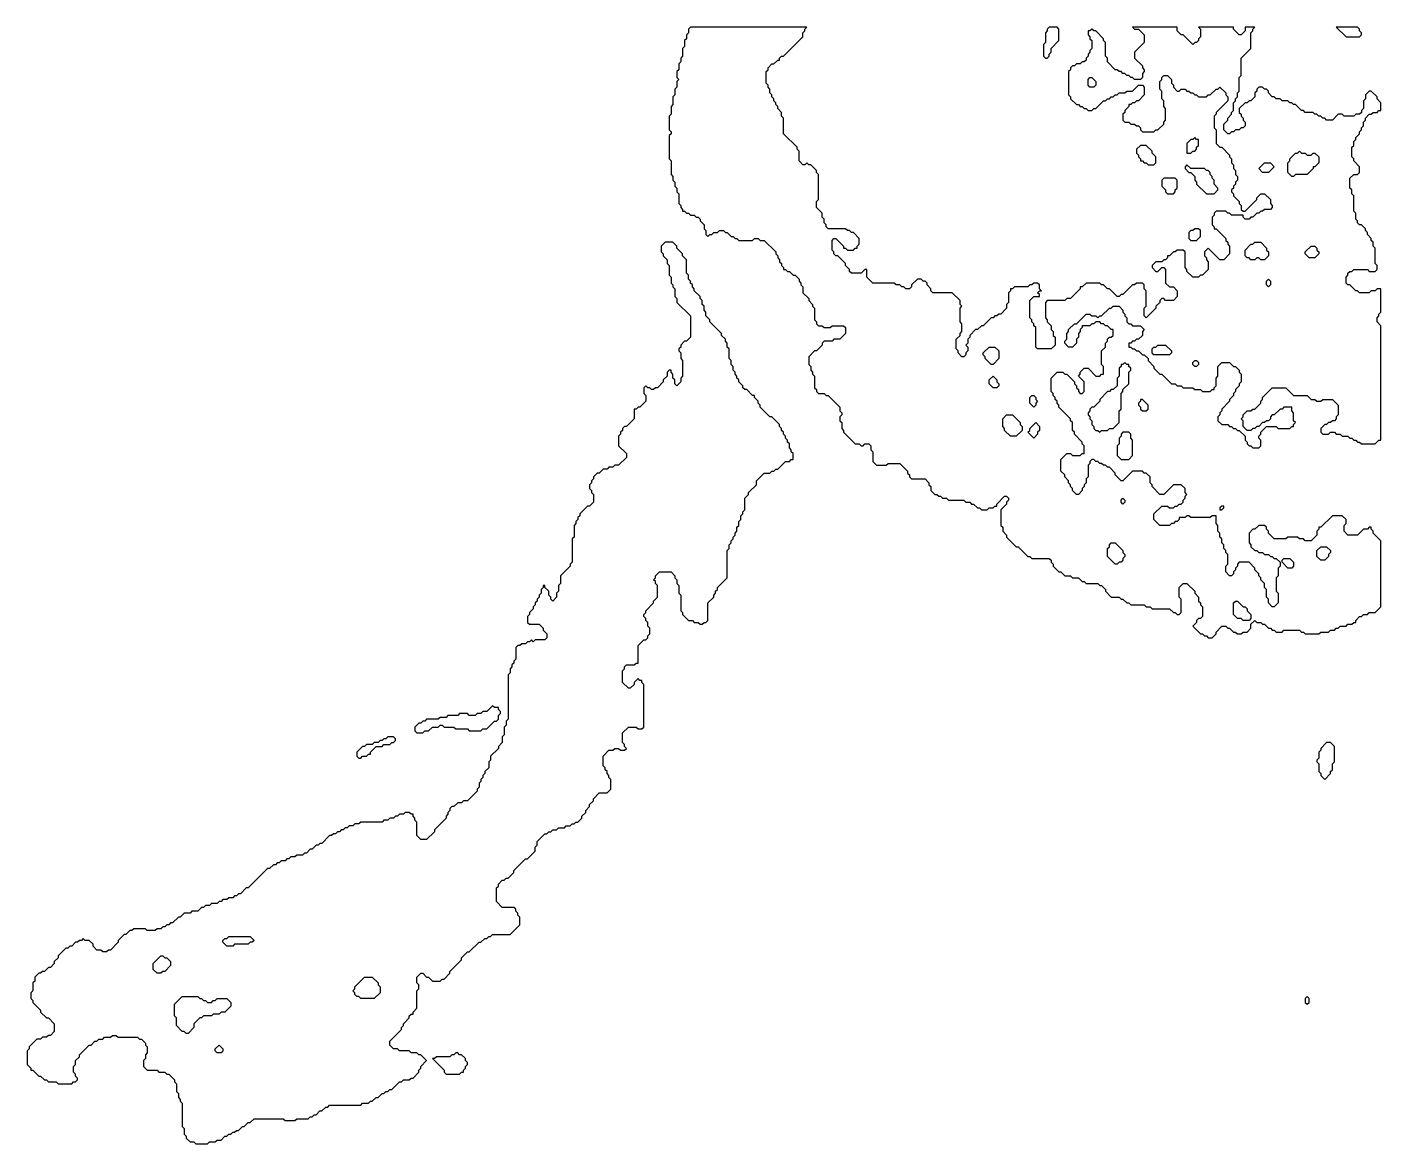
# Model space of a CAD drawing. Header units: millimetres. Extents: x 35 to 500, y 10 to 500.
# Drawn here: x 150.5 to 499.5, y 212 to 500 of the extents above; entities that cross this region are included whole.
import ezdxf

# ---------------------------------------------------------------- set-up
doc = ezdxf.new("R2010")
doc.units = ezdxf.units.MM

msp = doc.modelspace()

# ---------------------------------------------------------------- linework, layer by layer
for points in [[(321.5, 500), (321, 499.5), (321, 498.5), (320.5, 498), (320.5, 497), (320, 496.5), (320, 495), (319.5, 494.5), (319.5, 492.5), (319, 492), (319, 491), (318.5, 490.5), (318.5, 489), (318, 488.5), (318, 487), (318.5, 486.5), (318, 486), (318, 484.5), (317.5, 484), (317.5, 482.5), (317, 482), (317, 480), (316.5, 479.5), (316.5, 477.5), (316, 477), (316, 473.5), (316.5, 473), (316.5, 472.5), (316, 472), (316, 466), (316.5, 465.5), (316.5, 462), (317, 461.5), (317, 460.5), (317.5, 460), (317.5, 459), (318, 458.5), (318, 457.5), (318.5, 457), (318.5, 454.5), (319, 454), (319, 453.5), (319.5, 453), (319.5, 452.5), (320, 452.5), (320.5, 452), (321, 452), (321.5, 451.5), (322.5, 451.5), (323, 451), (323.5, 451), (324, 450.5), (324, 450), (325, 449), (325, 448), (325.5, 447.5), (325.5, 446.5), (326, 446), (326.5, 446.5), (327, 446.5), (327.5, 447), (328.5, 447), (329, 447.5), (330, 447.5), (330.5, 447), (331, 447), (332, 446), (332.5, 446), (333, 445.5), (333.5, 445.5), (334, 445), (337.5, 445), (338, 445.5), (339, 445.5), (339.5, 445), (340.5, 445), (343.5, 442), (343.5, 441.5), (344, 441), (344, 440.5), (344.5, 440), (344.5, 439.5), (345, 439), (345, 438.5), (345.5, 438), (345.5, 437.5), (346, 437.5), (346.5, 437), (347, 437), (348, 436), (348.5, 436), (349.5, 435), (349.5, 434.5), (350, 434), (350, 433.5), (350.5, 433), (350.5, 431.5), (352, 430), (352, 429.5), (353, 428.5), (353, 428), (353.5, 427.5), (353.5, 424.5), (354, 424), (354, 423.5), (354.5, 423), (355.5, 423), (356, 422.5), (357.5, 422.5), (358, 423), (361, 423), (361.5, 422.5), (361.5, 421), (360, 419.5), (358.5, 419.5), (358, 419), (356, 419), (355.5, 418.5), (355.5, 418), (354, 416.5), (353.5, 416.5), (352, 415), (352, 413), (352.5, 412.5), (352.5, 411.5), (353, 411), (353, 410.5), (353.5, 410), (353.5, 407), (354, 406.5), (354, 406), (354.5, 405.5), (356, 405.5), (356.5, 405), (357, 405), (360, 402), (360, 401), (360.5, 400.5), (360.5, 400), (360, 399.5), (360, 398.5), (360.5, 398), (360.5, 396.5), (361, 396), (361, 395.5), (364, 392.5), (365, 392.5), (365.5, 392), (366, 392), (366.5, 392.5), (367.5, 392.5), (368, 392), (368, 391), (368.5, 390.5), (368.5, 388), (369.5, 387), (372, 387), (372.5, 387.5), (375.5, 387.5), (377.5, 385.5), (377.5, 385), (378, 384.5), (378, 384), (378.5, 383.5), (382, 383.5), (383, 382.5), (383, 382), (383.5, 381.5), (383.5, 380.5), (384.5, 379.5), (385, 379.5), (385.5, 379), (386, 379), (386.5, 378.5), (387.5, 378.5), (388, 378), (392, 378), (392.5, 377.5), (393.5, 377.5), (394, 377), (394.5, 377), (395.5, 376), (396, 376), (396.5, 375.5), (398, 375.5), (398.5, 376), (399.5, 376), (400, 376.5), (400.5, 376.5), (400.5, 377), (402.5, 379), (403, 379), (403.5, 378.5), (403.5, 378), (403, 377.5), (403, 377), (401.5, 375.5), (401.5, 371.5), (402, 371), (402, 370), (403, 369), (403, 368.5), (405.5, 366), (406, 366), (408.5, 363.5), (409, 363.5), (409.5, 363), (414, 363), (414.5, 362.5), (414.5, 362), (415, 361.5), (415, 361), (416.5, 359.5), (417, 359.5), (418, 358.5), (419.5, 358.5), (420, 358), (421.5, 358), (422.5, 357), (423, 357), (423.5, 356.5), (426.5, 356.5), (427, 356), (427.5, 356), (428.5, 355), (428.5, 354.5), (430, 353), (432, 353), (432.5, 352.5), (433, 352.5), (434, 351.5), (434.5, 351.5), (435, 351), (438.5, 351), (439, 350.5), (440, 350.5), (440.5, 350), (445, 350), (446, 349), (446.5, 349), (447, 348.5), (447.5, 348.5), (448, 349), (448, 352.5), (447.5, 353), (447.5, 355.5), (448.5, 356.5), (449.5, 356.5), (451.5, 354.5), (451.5, 354), (452.5, 353), (452.5, 352), (453, 351.5), (453, 351), (453.5, 350.5), (453.5, 348), (453, 347.5), (452.5, 347.5), (452, 347), (452, 346.5), (451, 345.5), (453, 343.5), (453.5, 343.5), (454, 343), (454.5, 343), (455, 342.5), (456, 342.5), (457, 343.5), (457, 344), (458.5, 345.5), (459.5, 345.5), (460, 345), (460.5, 345), (461.5, 344), (462, 344), (462.5, 343.5), (463.5, 343.5), (464, 344), (465, 344), (466, 345), (466, 346), (467, 347), (467.5, 346.5), (468.5, 346.5), (469, 346), (469.5, 346), (470.5, 345), (471, 345), (471.5, 344.5), (472, 344.5), (472.5, 344), (474, 344), (474.5, 344.5), (478.5, 344.5), (479, 344), (479.5, 344), (480, 343.5), (483.5, 343.5), (484, 344), (486, 344), (486.5, 344.5), (487.5, 344.5), (488, 345), (488.5, 345), (489, 345.5), (490.5, 345.5), (491, 346), (492, 346), (492.5, 346.5), (493, 346.5), (493, 347), (494, 348), (494.5, 348), (495, 348.5), (496, 348.5), (496.5, 349), (498, 349), (499.5, 350.5), (499.5, 367.5), (497.5, 369.5), (497.5, 370), (497, 370.5), (497, 371), (496.5, 371), (496, 370.5), (495, 370.5), (493.5, 369), (491, 369), (490, 370), (490, 371.5), (490.5, 372), (490.5, 373), (489.5, 374), (487, 374), (484, 371), (483.5, 371), (483.5, 370.5), (483, 370), (483, 369), (481.5, 367.5), (480, 367.5), (479.5, 368), (478.5, 368), (478, 368.5), (475.5, 368.5), (475, 368), (472, 368), (470.5, 369.5), (470.5, 370), (470, 370.5), (470, 371), (469.5, 371.5), (468, 371.5), (467, 370.5), (466.5, 370.5), (465.5, 369.5), (465.5, 367), (466, 366.5), (466, 366), (467, 365), (467.5, 365), (468, 364.5), (469, 364.5), (469.5, 364), (470.5, 364), (471, 363.5), (471.5, 363.5), (472, 363), (472.5, 363), (473.5, 362), (473.5, 361), (473, 360.5), (473, 358.5), (472.5, 358), (472.5, 354.5), (473, 354), (473, 351.5), (472, 350.5), (471.5, 350.5), (470.5, 351.5), (470.5, 352.5), (470, 353), (470, 355), (469.5, 355.5), (469.5, 356.5), (468.5, 357.5), (468.5, 358), (468, 358.5), (468, 359), (467, 360), (467, 360.5), (465.5, 362), (463, 362), (462.5, 361.5), (462.5, 361), (462, 360.5), (462, 360), (461.5, 359.5), (461.5, 359), (461, 358.5), (460.5, 358.5), (459.5, 359.5), (459.5, 361), (460, 361.5), (460, 364), (459.5, 364.5), (459.5, 365), (459, 365.5), (459, 366.5), (458.5, 367), (458.5, 368), (458, 368.5), (458, 369.5), (457.5, 370), (457.5, 371.5), (457, 372), (457, 374), (456, 374), (455.5, 373.5), (450.5, 373.5), (450, 374), (449.5, 374), (449, 373.5), (447.5, 373.5), (447.5, 373), (447, 372.5), (446.5, 372.5), (446, 372), (445.5, 372), (445, 371.5), (442.5, 371.5), (441, 373), (441, 374.5), (443, 376.5), (444.5, 376.5), (445, 376), (446, 376), (446.5, 376.5), (447, 376.5), (447.5, 377), (448, 377), (448.5, 377.5), (448.5, 378), (449, 378.5), (449, 379), (449.5, 379.5), (449, 380), (449, 381), (448, 382), (446, 382), (443.5, 379.5), (442.5, 379.5), (440.5, 381.5), (440.5, 382), (440, 382.5), (440, 384), (439, 385), (438.5, 385), (438, 385.5), (435.5, 385.5), (433, 383), (432.5, 383), (431, 384.5), (431, 385), (429.5, 386.5), (429, 386.5), (428.5, 387), (428, 387), (427.5, 387.5), (427, 387.5), (426.5, 388), (426, 388), (425.5, 388.5), (425, 388.5), (424.5, 388), (424.5, 387.5), (424, 387), (424, 384), (423.5, 383.5), (423.5, 382.5), (423, 382), (423, 381.5), (422.5, 381), (422.5, 380.5), (421.5, 379.5), (421, 379.5), (420, 380.5), (420, 381), (419.5, 381.5), (419.5, 382), (419, 382.5), (419, 383), (418, 384), (418, 384.5), (417, 385.5), (417, 388.5), (418.5, 390), (419.5, 390), (420, 389.5), (422, 389.5), (422.5, 390), (423, 390), (423, 392), (422.5, 392.5), (422.5, 393), (420.5, 395), (420.5, 395.5), (420, 396), (420, 398), (419.5, 398.5), (419.5, 399), (416.5, 402), (416.5, 402.5), (416, 403), (416, 403.5), (415.5, 404), (415.5, 404.5), (415, 405), (415, 405.5), (414.5, 406), (414.5, 409.5), (416, 411), (417.5, 411), (418, 410.5), (418.5, 410.5), (420.5, 408.5), (420.5, 408), (421, 407.5), (421, 407), (421.5, 406.5), (421.5, 406), (422, 405.5), (422.5, 405.5), (423, 406), (423, 408.5), (421.5, 410), (422, 410.5), (422, 411), (423, 412), (424, 412), (426, 410), (427, 410), (427.5, 410.5), (428, 410.5), (428, 412.5), (427.5, 413), (427.5, 416.5), (428.5, 417.5), (428.5, 418.5), (429, 419), (429, 419.5), (429.5, 420), (430, 420), (430.5, 420.5), (430.5, 422), (430, 422), (429, 423), (428.5, 423), (428, 423.5), (427.5, 423.5), (427, 424), (426, 424), (425.5, 423.5), (425, 423.5), (424.5, 423), (422.5, 423), (422.5, 422.5), (422, 422), (422, 421.5), (421.5, 421), (421.5, 420), (421, 419.5), (421, 418.5), (420, 417.5), (419, 417.5), (418, 418.5), (418, 419), (418.5, 419.5), (418.5, 421), (419, 421.5), (419, 422), (420.5, 423.5), (421, 423.5), (423.5, 426), (424.5, 426), (425, 425.5), (426, 425.5), (426.5, 425), (427, 425.5), (427.5, 425.5), (429.5, 427.5), (430, 427.5), (430.5, 428), (432, 428), (433, 427), (433, 426.5), (433.5, 426), (433.5, 425.5), (434, 425), (434, 424), (434.5, 423.5), (435, 423.5), (435.5, 423), (437.5, 423), (438.5, 422), (438, 421.5), (438, 420.5), (437, 419.5), (436.5, 419.5), (436, 419), (435.5, 419), (435, 418.5), (434.5, 418.5), (434.5, 417.5), (435, 417.5), (435.5, 417), (436, 417), (436.5, 416.5), (437, 416.5), (438, 415.5), (438.5, 415.5), (439.5, 414.5), (439.5, 414), (441, 412.5), (441, 412), (442.5, 410.5), (443, 410.5), (445.5, 408), (446.5, 408), (447, 407.5), (448, 407.5), (448.5, 407), (451, 407), (451.5, 406.5), (453, 406.5), (453.5, 406), (455.5, 406), (456, 406.5), (456.5, 406.5), (456.5, 407), (457, 407.5), (457, 409.5), (457.5, 410), (457.5, 412.5), (458.5, 413.5), (460.5, 413.5), (461.5, 412.5), (462, 412.5), (463, 411.5), (463, 411), (463.5, 410.5), (463.5, 408.5), (463, 408), (463, 407.5), (462, 406.5), (462, 406), (461.5, 405.5), (461.5, 405), (460.5, 404), (460.5, 403.5), (458.5, 401.5), (458.5, 401), (458, 400.5), (458, 400), (457.5, 399.5), (457.5, 398.5), (458.5, 397.5), (460, 397.5), (460.5, 397), (461, 397), (461.5, 396.5), (462, 396.5), (462.5, 396), (463, 396), (464.5, 394.5), (464.5, 393.5), (465, 393), (465, 392.5), (465.5, 392), (466, 392), (466.5, 391.5), (468, 391.5), (468.5, 392), (468.5, 393.5), (468, 394), (468, 394.5), (468.5, 395), (468.5, 395.5), (470, 397), (472.5, 397), (473, 396.5), (476, 396.5), (476.5, 397), (477, 397), (477, 397.5), (477.5, 398), (477, 398.5), (477, 400.5), (476.5, 401), (476.5, 402), (474.5, 402), (474, 401.5), (473.5, 401.5), (472, 400), (471.5, 400), (471, 399.5), (471, 399), (470.5, 398.5), (470, 398.5), (469.5, 398), (469, 398), (468, 397), (467.5, 397), (467, 396.5), (466.5, 396.5), (466, 396), (465, 396), (464, 397), (464, 398.5), (463.5, 399), (464, 399.5), (464, 400), (465, 401), (466, 401), (466.5, 401.5), (467, 401.5), (468.5, 403), (468.5, 403.5), (469, 404), (469, 404.5), (471.5, 407), (475, 407), (477, 405), (480.5, 405), (481.5, 404), (482.5, 404), (483, 403.5), (484, 403.5), (484.5, 404), (487, 404), (488.5, 402.5), (488.5, 400), (488, 399.5), (488, 399), (487.5, 398.5), (487, 398.5), (486.5, 398), (486, 398), (485.5, 397.5), (485, 397.5), (484, 396.5), (484, 395.5), (484.5, 395), (486, 395), (486.5, 395.5), (487.5, 395.5), (488, 395), (489, 395), (489.5, 394.5), (491, 394.5), (491.5, 394), (492, 394), (492.5, 393.5), (493, 393.5), (493.5, 393), (494, 393), (494.5, 392.5), (498, 392.5), (499, 393.5), (499.5, 393.5), (499.5, 423), (498.5, 424), (498.5, 425), (499, 425.5), (499, 426), (499.5, 426.5), (499.5, 432.5), (498.5, 432.5), (498, 432), (497, 432), (496.5, 431.5), (494, 431.5), (493.5, 432), (493, 432), (491.5, 433.5), (491, 433.5), (490.5, 434), (490.5, 435.5), (491, 436), (491, 436.5), (491.5, 437), (492, 437), (492.5, 437.5), (496, 437.5), (496.5, 437), (498, 437), (498.5, 437.5), (498.5, 438.5), (498, 439), (498, 443), (497.5, 443.5), (497.5, 444.5), (497, 445), (497, 445.5), (496, 446.5), (496, 447), (495.5, 447.5), (495.5, 448), (494.5, 449), (494, 449), (493.5, 449.5), (493.5, 450), (493, 450.5), (493, 452), (492.5, 452.5), (492.5, 456.5), (492, 457), (492, 458), (491.5, 458.5), (491.5, 461), (492.5, 462), (493.5, 462), (494, 462.5), (494, 464), (492.5, 465.5), (492.5, 466), (492, 466.5), (492, 469), (492.5, 469.5), (492.5, 470.5), (493, 471), (493, 471.5), (494, 472.5), (494, 473), (494.5, 473.5), (494.5, 474), (495, 474.5), (495, 475.5), (495.5, 476), (495.5, 476.5), (496.5, 477.5), (497, 477.5), (497.5, 478), (498.5, 478), (499, 478.5), (499.5, 478.5), (499.5, 480.5), (498.5, 481.5), (498.5, 482), (497, 483.5), (496.5, 483.5), (495.5, 482.5), (495.5, 481.5), (495, 481), (495, 479), (494.5, 478.5), (494.5, 478), (494, 477.5), (493, 477.5), (492.5, 477), (490, 477), (489.5, 477.5), (488.5, 477.5), (487, 476), (485.5, 476), (485, 476.5), (484.5, 476.5), (484, 477), (483.5, 477), (483, 477.5), (482.5, 477.5), (482, 478), (480, 478), (479.5, 478.5), (479, 478.5), (477.5, 480), (477, 480), (476.5, 480.5), (476, 480.5), (475.5, 481), (474, 481), (473.5, 481.5), (472.5, 481.5), (472, 482), (471.5, 482), (470.5, 483), (470.5, 483.5), (470, 484), (469.5, 484), (469, 484.5), (468, 484.5), (467.5, 484), (467.5, 483.5), (467, 483), (467, 482), (466, 481), (465.5, 481), (465, 480.5), (464.5, 480.5), (463, 479), (463, 478), (463.5, 477.5), (463.5, 477), (464, 476.5), (464, 476), (464.5, 475.5), (464.5, 474.5), (464, 474), (463.5, 474), (463, 473.5), (462, 473.5), (461.5, 473), (461, 473), (460.5, 472.5), (460, 472.5), (459, 473.5), (459, 475), (460, 476), (460, 476.5), (461, 477.5), (461, 478), (461.5, 478.5), (461.5, 480.5), (462, 481), (462, 481.5), (462.5, 482), (462.5, 483), (463, 483.5), (463, 487), (463.5, 487.5), (463.5, 492), (466, 494.5), (466, 498.5), (466.5, 499), (466.5, 499.5), (467, 500), (464.5, 500), (464.5, 499), (463.5, 498), (463, 498), (461.5, 499.5), (461.5, 500), (452.5, 500), (453, 499.5), (453, 497.5), (452.5, 497), (452.5, 496.5), (452, 496), (451.5, 496), (451, 495.5), (448.5, 498), (448, 498), (447, 499), (447, 500), (435.5, 500), (436, 499.5), (437, 499.5), (438.5, 498), (438.5, 496), (436, 493.5), (436, 492), (438, 490), (438, 489.5), (438.5, 489), (438.5, 488.5), (438, 488), (438, 487), (437.5, 486.5), (436, 486.5), (435.5, 487), (435, 487), (434.5, 487.5), (434, 487.5), (433.5, 488), (433, 488), (432.5, 488.5), (432, 488.5), (431.5, 489), (431, 489), (429, 491), (429, 492), (428.5, 492.5), (428.5, 496), (428, 496.5), (428, 497), (426, 499), (425.5, 499), (425, 499.5), (424.5, 499), (424, 499), (424, 498), (424.5, 497.5), (424.5, 497), (425, 496.5), (425, 494.5), (424.5, 494), (424.5, 493.5), (424, 493), (424, 492.5), (423.5, 492), (423.5, 491.5), (423, 491), (422.5, 491), (422, 490.5), (421, 490.5), (420.5, 490), (420, 490), (419.5, 489.5), (419.5, 489), (419, 488.5), (419, 482.5), (419.5, 482), (419.5, 481.5), (421, 480), (421.5, 480), (422, 479.5), (422.5, 479.5), (423, 479), (423.5, 479), (424, 478.5), (425, 478.5), (425.5, 479), (426, 479), (428, 481), (428.5, 481), (429, 481.5), (429.5, 481.5), (430, 482), (430.5, 482), (431, 482.5), (431.5, 482.5), (432, 483), (433.5, 483), (434, 483.5), (435.5, 483.5), (437, 485), (438, 485), (438.5, 484.5), (438.5, 482.5), (437, 481), (436.5, 481), (436, 480.5), (435.5, 480.5), (435, 480), (434.5, 480), (434.5, 479.5), (433.5, 478.5), (433.5, 478), (433, 477.5), (433, 476), (433.5, 475.5), (434.5, 475.5), (435, 475), (436, 475), (436.5, 474.5), (437, 474.5), (437.5, 474), (437.5, 473.5), (438, 473), (441, 473), (441.5, 473.5), (442, 473.5), (443.5, 475), (443.5, 475.5), (444, 476), (444, 479), (443.5, 479.5), (443.5, 481), (443, 481.5), (443, 483.5), (442.5, 484), (442.5, 486), (443, 486.5), (443, 487), (443.5, 487.5), (444.5, 487.5), (445.5, 486.5), (445.5, 485.5), (446, 485), (446, 484.5), (447, 483.5), (447.5, 483.5), (448, 484), (449, 484), (449.5, 483.5), (450, 483.5), (450.5, 483), (451, 483), (451.5, 482.5), (452, 482.5), (452.5, 482), (454.5, 482), (455, 482.5), (455.5, 482.5), (457, 484), (457.5, 484), (458, 484.5), (459.5, 483), (459.5, 482.5), (460, 482), (460, 481), (457, 478), (457, 477.5), (456.5, 477), (456.5, 474), (457, 473.5), (457, 470), (458, 469), (458.5, 469), (460.5, 467), (460.5, 466.5), (461, 466), (461, 465), (461.5, 464.5), (461.5, 463.5), (462, 463), (462, 462), (462.5, 461.5), (462.5, 460.5), (462, 460), (462, 459.5), (461.5, 459), (461.5, 458.5), (461, 458), (461, 457.5), (461.5, 457), (461.5, 456.5), (463, 455), (463, 454.5), (463.5, 454), (463.5, 453), (464, 452.5), (464.5, 452.5), (467.5, 455.5), (467.5, 456), (468.5, 457), (469.5, 457), (471, 455.5), (471, 454.5), (471.5, 454), (471.5, 453.5), (471, 453), (469.5, 453), (469, 452.5), (468.5, 452.5), (468, 452), (467.5, 452), (466.5, 451), (466, 451), (465.5, 450.5), (464.5, 450.5), (464, 451), (464, 451.5), (461, 451.5), (460.5, 452), (460, 452), (459.5, 452.5), (457, 452.5), (456.5, 452), (456.5, 451.5), (456, 451), (456, 449), (456.5, 448.5), (456.5, 448), (457, 448), (459.5, 445.5), (459.5, 445), (460, 444.5), (460, 444), (460.5, 443.5), (460.5, 441.5), (459, 440), (458, 440), (455, 443), (454, 442), (454, 441), (454.5, 440.5), (454.5, 440), (455, 439.5), (455, 437.5), (453.5, 436), (453, 436), (452.5, 435.5), (451, 435.5), (449.5, 437), (449.5, 437.5), (449, 438), (449, 442), (448.5, 442.5), (447, 442.5), (446.5, 442), (446, 442), (445, 441), (444.5, 441), (444.5, 440.5), (444, 440), (443.5, 440), (443, 439.5), (441.5, 439.5), (440.5, 438.5), (440.5, 438), (441.5, 437), (442, 437), (443, 438), (443.5, 438), (444, 437.5), (444, 434), (445, 433), (446, 433), (447, 432), (447, 430.5), (446, 429.5), (444, 429.5), (443.5, 430), (443, 430), (442.5, 429.5), (442.5, 429), (441.5, 428), (441.5, 427.5), (439, 425), (438.5, 425.5), (438.5, 427.5), (439, 428), (439, 432), (438.5, 432.5), (438.5, 433.5), (438, 434), (436.5, 434), (436, 433.5), (435.5, 433.5), (433, 431), (432.5, 431), (432, 430.5), (431.5, 430.5), (429.5, 432.5), (429, 432.5), (428, 433.5), (427.5, 433.5), (427, 434), (423.5, 434), (422.5, 433), (422, 433), (422, 432.5), (419.5, 430), (418.5, 430), (418, 429.5), (413.5, 429.5), (413, 429), (413, 425), (413.5, 424.5), (413.5, 424), (414.5, 423), (414.5, 422), (415, 421.5), (415, 420.5), (415.5, 420), (415.5, 418), (414.5, 417), (411, 417), (410.5, 417.5), (410.5, 422.5), (410, 423), (410, 423.5), (409.5, 424), (409.5, 424.5), (409, 425), (409, 429.5), (410, 430.5), (411.5, 430.5), (411.5, 431), (411, 431.5), (411.5, 432), (412, 432), (411.5, 432.5), (411.5, 433.5), (411, 434), (410, 434), (409.5, 433.5), (409, 433.5), (408.5, 433), (405, 433), (404.5, 432.5), (404, 432.5), (404, 432), (403.5, 431.5), (403.5, 429), (403, 428.5), (403, 427.5), (401.5, 426), (401, 426), (400.5, 425.5), (400, 425.5), (399.5, 425), (399, 425), (397, 423), (396.5, 423), (395.5, 422), (395, 422), (393.5, 420.5), (393.5, 420), (393, 419.5), (393, 418.5), (392.5, 418), (393, 417.5), (393, 416.5), (392.5, 416), (392.5, 415.5), (392, 415), (391.5, 415), (390.5, 416), (390.5, 416.5), (390, 417), (390, 419.5), (391, 420.5), (391, 421), (391.5, 421.5), (391.5, 423.5), (391, 424), (391, 427.5), (391.5, 428), (391, 428.5), (391, 429.5), (389, 431.5), (384, 431.5), (383.5, 432), (383.5, 432.5), (382.5, 433.5), (382.5, 434), (382, 434.5), (381.5, 434.5), (381, 435), (380, 435), (378.5, 433.5), (378.5, 433), (378, 432.5), (377, 432.5), (376.5, 433), (376, 433), (375.5, 433.5), (374.5, 433.5), (374, 434), (368.5, 434), (367, 435.5), (367, 437.5), (366.5, 437.5), (365.5, 436.5), (363, 436.5), (362.5, 437), (362.5, 437.5), (361.5, 438.5), (361.5, 439), (359.5, 441), (359, 441), (358.5, 441.5), (358.5, 442), (358, 442.5), (358, 445), (358.5, 445.5), (359, 445.5), (361, 443.5), (361, 443), (361.5, 443), (362, 442.5), (363.5, 442.5), (364, 443), (364.5, 443), (364.5, 443.5), (365, 444), (365, 445.5), (363.5, 447), (363, 447), (362.5, 447.5), (362, 447.5), (361.5, 448), (357, 448), (356.5, 448.5), (356.5, 449), (356, 449.5), (356, 450.5), (355.5, 451), (355.5, 452), (354, 453.5), (354, 455), (354.5, 455.5), (354.5, 462), (354, 462.5), (354, 463), (352.5, 464.5), (352, 464.5), (351.5, 465), (351, 464.5), (350.5, 464.5), (349.5, 465.5), (349.5, 468), (349, 468.5), (349, 469), (345.5, 472.5), (345.5, 476.5), (345, 477), (345, 478), (344, 479), (344, 479.5), (343.5, 480), (343.5, 480.5), (343, 481), (343, 481.5), (342.5, 482), (342.5, 482.5), (342, 483), (342, 484), (341.5, 484.5), (341.5, 485), (341, 485.5), (341, 488.5), (341.5, 489), (341.5, 489.5), (342.5, 490.5), (343, 490.5), (344, 491.5), (344.5, 491.5), (344.5, 492), (345, 492.5), (345.5, 492.5), (350.5, 497.5), (350.5, 498.5), (351, 499), (351, 499.5), (351.5, 500)], [(414, 500), (413.5, 499.5), (413.5, 499), (413, 498.5), (413, 496), (412.5, 495.5), (412.5, 492.5), (413, 492), (413.5, 492), (414, 492.5), (414, 493), (414.5, 493.5), (414.5, 494.5), (416.5, 496.5), (416.5, 499.5), (416, 500)], [(488, 500), (490.5, 497.5), (494, 497.5), (494.5, 498), (494.5, 498.5), (494, 499), (494, 499.5), (493.5, 500)], [(424, 486.5), (424.5, 487), (425, 487), (426, 486), (426, 485), (425.5, 484.5), (424.5, 484.5), (424, 485)], [(451.5, 471.5), (451, 471), (450.5, 471), (449.5, 470), (449.5, 467.5), (450.5, 467.5), (451, 468), (451.5, 468), (452, 468.5), (452, 469), (452.5, 469.5), (452.5, 471), (452, 471)], [(437.5, 469.5), (436.5, 468.5), (436.5, 467.5), (437, 467), (437, 466.5), (437.5, 466), (437.5, 465.5), (438, 465.5), (438.5, 465), (439, 465), (439.5, 464.5), (441, 464.5), (441.5, 465), (441.5, 466.5), (440.5, 467.5), (440.5, 468), (439, 469.5)], [(478, 467.5), (478.5, 468), (479, 467.5), (480, 467.5), (480.5, 467), (481.5, 467), (482, 467.5), (482.5, 467.5), (483.5, 466.5), (483.5, 465), (482.5, 464), (482, 464), (482, 463.5), (480.5, 462), (477.5, 462), (477, 461.5), (476.5, 461.5), (475.5, 462.5), (475.5, 465), (476, 465.5), (476, 466), (477.5, 467.5)], [(449.5, 464.5), (449, 464), (449, 463.5), (450, 462.5), (450.5, 462.5), (451.5, 461.5), (451.5, 460.5), (452, 460), (452, 459.5), (454.5, 457), (456.5, 457), (457.5, 458), (457.5, 458.5), (456.5, 459.5), (456.5, 460.5), (456, 461), (456, 461.5), (455.5, 462), (455.5, 462.5), (455, 463), (454.5, 463), (454, 463.5), (450.5, 463.5)], [(469.5, 465), (471, 465), (472, 464), (470.5, 462.5), (469, 462.5), (468, 463.5)], [(443.5, 461), (443, 460.5), (443, 459), (444, 458), (444, 457.5), (444.5, 457), (446, 457), (446.5, 457.5), (446.5, 458), (447, 458.5), (447, 460.5), (446.5, 461)], [(451.5, 448), (451, 447.5), (450.5, 447.5), (450, 447), (450, 445.5), (450.5, 445), (452, 445), (453, 446), (453, 447.5), (452.5, 448)], [(315, 444.5), (314, 443.5), (314, 442), (314.5, 441.5), (314.5, 441), (315.5, 440), (315.5, 439), (316, 438.5), (316, 436), (316.5, 435.5), (316.5, 434), (317, 433.5), (317, 433), (317.5, 432.5), (317.5, 430.5), (318, 430), (318, 429), (321.5, 425.5), (321.5, 420), (320.5, 419), (320, 419), (319, 418), (319, 417.5), (318.5, 417), (318.5, 416.5), (319, 416), (319, 414.5), (319.5, 414), (319.5, 410), (319, 409.5), (319, 408.5), (318, 407.5), (317.5, 408), (317.5, 409), (317, 409.5), (317, 410.5), (316.5, 411), (316.5, 411.5), (316, 411.5), (315.5, 411), (315.5, 410), (314.5, 409), (314.5, 408.5), (313, 407), (312.5, 407), (312, 406.5), (311.5, 406.5), (311, 407), (310.5, 407), (310, 407.5), (309.5, 407), (309.5, 405.5), (310, 405), (310, 403.5), (308.5, 402), (308, 402), (307.5, 401.5), (307, 401.5), (307, 399), (305, 397), (304.5, 397), (304, 396.5), (304, 396), (303.5, 395.5), (303.5, 395), (303, 394.5), (303, 392), (305, 390), (305, 389), (303, 387), (302, 387), (301.5, 386.5), (300.5, 386.5), (300, 386), (299, 386), (298, 385), (297.5, 385), (296.5, 384), (296.5, 383.5), (296, 383), (296, 382.5), (295.5, 382), (295.5, 381), (296, 380.5), (296, 380), (296.5, 379.5), (296.5, 377.5), (295.5, 376.5), (295, 376.5), (293, 374.5), (293, 374), (292.5, 373.5), (292.5, 373), (292, 372.5), (292, 372), (291.5, 371.5), (291.5, 368.5), (291, 368), (291, 362), (290.5, 361.5), (290.5, 361), (288, 358.5), (288, 356.5), (287.5, 356), (287.5, 354.5), (287, 354), (287, 353), (286, 352), (285.5, 352.5), (285.5, 353), (285, 353.5), (285, 354.5), (284, 355.5), (284, 356), (283.5, 356), (283.5, 355.5), (283, 355), (283, 354), (282.5, 353.5), (282.5, 353), (282, 352.5), (282, 352), (281.5, 351.5), (281.5, 351), (281, 350.5), (281, 350), (280, 349), (280, 348.5), (279.5, 348), (279.5, 346.5), (280, 346), (282.5, 346), (283.5, 345), (283.5, 344.5), (284.5, 343.5), (284.5, 342.5), (284, 342), (281.5, 342), (281, 341.5), (280.5, 342), (280, 341.5), (279.5, 341.5), (279, 341), (278, 341), (277.5, 340.5), (277, 340.5), (276.5, 340), (276.5, 337), (276, 336.5), (276, 336), (275.5, 335.5), (275.5, 335), (275, 334.5), (275, 333.5), (274.5, 333), (274.5, 321.5), (274, 321), (274, 320), (273.5, 319.5), (273.5, 317.5), (273, 317), (273, 315.5), (272, 314.5), (272, 314), (270, 312), (270, 311), (269.5, 310.5), (269.5, 309), (268.5, 308), (268.5, 307.5), (268, 307), (268, 306.5), (267.5, 306), (267.5, 305.5), (267, 305), (267, 304), (266.5, 303.5), (266.5, 303), (264, 300.5), (263, 300.5), (262.5, 300), (261.5, 300), (260.5, 299), (260, 299), (259.5, 298.5), (259.5, 298), (259, 297.5), (259, 297), (258.5, 296.5), (258.5, 296), (255.5, 293), (255.5, 292.5), (253.5, 290.5), (252, 290.5), (251, 291.5), (251, 295), (250.5, 295.5), (250.5, 296), (250, 296.5), (250, 297), (249.5, 297), (249, 297.5), (248, 297.5), (247.5, 297), (246.5, 297), (246, 296.5), (245.5, 296.5), (245, 296), (244, 296), (243.5, 295.5), (242.5, 295.5), (242, 295), (236.5, 295), (236, 294.5), (235, 294.5), (234.5, 294), (233.5, 294), (233, 293.5), (232.5, 293.5), (232, 293), (231.5, 293), (231, 292.5), (230.5, 292.5), (230, 292), (229.5, 292), (229, 291.5), (228.5, 291.5), (226.5, 289.5), (226, 289.5), (225.5, 289), (225, 289), (224, 288), (223.5, 288), (222.5, 287), (222, 287), (221.5, 286.5), (220, 286.5), (219.5, 286), (218.5, 286), (218, 285.5), (217.5, 285.5), (217, 285), (216, 285), (215.5, 284.5), (215, 284.5), (214.5, 284), (214, 284), (213, 283), (212.5, 283), (207.5, 278), (207, 278), (205.5, 276.5), (205, 276.5), (204.5, 276), (204, 276), (203.5, 275.5), (202.5, 275.5), (202, 275), (201, 275), (200.5, 274.5), (200, 274.5), (199.5, 274), (198, 274), (197.5, 273.5), (196.5, 273.5), (196, 273), (195.5, 273), (194.5, 272), (193, 272), (192.5, 271.5), (191, 271.5), (190, 270.5), (189.5, 270.5), (188, 269), (187.5, 269), (187, 268.5), (186.5, 268.5), (186, 268), (185.5, 268), (185, 267.5), (184, 267.5), (183.5, 267), (181.5, 267), (181, 267.5), (178, 267.5), (177.5, 267), (177, 267), (176, 266), (175.5, 266), (174, 264.5), (174, 264), (172, 262), (171.5, 262), (171, 261.5), (170, 261.5), (169.5, 262), (168.5, 262), (167.5, 263), (167.5, 263.5), (166.5, 264.5), (165.5, 264.5), (165, 265), (164.5, 264.5), (164, 264.5), (163.5, 264), (163, 264), (162, 263), (161.5, 263), (161, 262.5), (160.5, 262.5), (158.5, 260.5), (158.5, 260), (157.5, 259), (157.5, 258.5), (156.5, 257.5), (156, 257.5), (155, 256.5), (154.5, 256.5), (154, 256), (153.5, 256), (152.5, 255), (152.5, 254), (152, 253.5), (152, 251.5), (151.5, 251), (151.5, 249.5), (152, 249), (152, 248.5), (154, 246.5), (154, 246), (155.5, 244.5), (156, 244.5), (157.5, 243), (157.5, 241), (156.5, 240), (156, 240), (155.5, 239.5), (154.5, 239.5), (154, 239), (153, 239), (151, 237), (151, 236.5), (150.5, 236), (150.5, 232.5), (151.5, 231.5), (151.5, 231), (152, 231), (153.5, 229.5), (154, 229.5), (155, 228.5), (155.5, 228.5), (156, 228), (158, 228), (158.5, 227.5), (162, 227.5), (162.5, 228), (163, 228), (163.5, 228.5), (163.5, 229), (163, 229.5), (163, 230), (162.5, 230.5), (162.5, 232), (163, 232.5), (163, 233.5), (164, 234.5), (164, 235), (166.5, 237.5), (167, 237.5), (168, 238.5), (168.5, 238.5), (169, 239), (170, 239), (170.5, 239.5), (172, 239.5), (172.5, 240), (173.5, 240), (174, 239.5), (179, 239.5), (179.5, 239), (180, 239), (181, 238), (181, 237.5), (181.5, 237), (181.5, 235.5), (181, 235), (181, 234), (180.5, 233.5), (180.5, 232), (181.5, 231), (184, 231), (184.5, 230.5), (186, 230.5), (186.5, 230), (187, 230), (188.5, 228.5), (188.5, 228), (189, 227.5), (189, 225.5), (189.5, 225), (189.5, 224), (190, 223.5), (190, 223), (190.5, 222.5), (190.5, 216.5), (191, 216), (191, 214.5), (191.5, 214), (191.5, 213.5), (192.5, 212.5), (193.5, 212.5), (194, 212), (197, 212), (197.5, 212.5), (199, 212.5), (199.5, 213), (200.5, 213), (201.5, 214), (202, 214), (202.5, 214.5), (203, 214.5), (203.5, 215), (204, 215), (204.5, 215.5), (205, 215.5), (206, 216.5), (206.5, 216.5), (207.5, 217.5), (208, 217.5), (209, 218.5), (216.5, 218.5), (217, 218), (219.5, 218), (220, 218.5), (223, 218.5), (223.5, 219), (224, 219), (224.5, 219.5), (225, 219.5), (226, 220.5), (226.5, 220.5), (227.5, 221.5), (228, 221.5), (228.5, 222), (236.5, 222), (237, 222.5), (238.5, 222.5), (239, 223), (239.5, 223), (240.5, 224), (241, 224), (242, 225), (242.5, 225), (243, 225.5), (243.5, 225.5), (244, 226), (244.5, 226), (246.5, 228), (247, 228), (247.5, 228.5), (249, 228.5), (249.5, 229), (250, 229), (251.5, 230.5), (251.5, 231), (252, 231.5), (252, 232), (253.5, 233.5), (252, 235), (251.5, 235), (251, 235.5), (249.5, 235.5), (249, 236), (246.5, 236), (246, 236.5), (245, 236.5), (244, 237.5), (244, 238.5), (247, 241.5), (247, 242), (247.5, 242.5), (247.5, 243), (249, 244.5), (249, 245), (249.5, 245.5), (250, 245.5), (250, 246), (251, 247), (251, 251.5), (251.5, 252), (251.5, 253), (251, 253.5), (251, 255), (252, 256), (252.5, 256), (253.5, 255), (254, 255), (255, 254), (257, 254), (257.5, 254.5), (258, 254.5), (259.5, 256), (259.5, 256.5), (262.5, 259.5), (262.5, 260), (264, 261.5), (264.5, 261.5), (267, 264), (267.5, 264), (268.5, 265), (269, 265), (269.5, 265.5), (270, 265.5), (270.5, 266), (275, 266), (277.5, 268.5), (277.5, 270.5), (277, 271), (277, 271.5), (276.5, 272), (276.5, 272.5), (276, 273), (273, 273), (271.5, 274.5), (271.5, 278), (272, 278.5), (272, 279), (273, 280), (273.5, 280), (274, 280.5), (274.5, 280.5), (276, 282), (276, 282.5), (279, 285.5), (279.5, 285.5), (281.5, 287.5), (281.5, 288.5), (282, 289), (282, 290), (284, 292), (284.5, 292), (285, 292.5), (285.5, 292.5), (286, 293), (287, 293), (287.5, 293.5), (289, 293.5), (289.5, 294), (290.5, 294), (291, 294.5), (291.5, 294.5), (292, 295), (292.5, 295), (293.5, 296), (293.5, 296.5), (294.5, 297.5), (294.5, 298), (295.5, 299), (295.5, 299.5), (296.5, 300.5), (296.5, 301), (298, 302.5), (300, 302.5), (301, 303.5), (301, 306), (300.5, 306.5), (300.5, 307), (300, 307.5), (300, 308), (299.5, 308.5), (299.5, 309), (299, 309.5), (299, 312), (300.5, 313.5), (301.5, 313.5), (302, 314), (303, 314), (303.5, 313.5), (304.5, 313.5), (305, 314), (304.5, 314.5), (304.5, 315), (304, 315.5), (304, 318), (305.5, 319.5), (307.5, 319.5), (308, 319), (309, 319), (309.5, 319.5), (309.5, 330.5), (309, 331), (309, 331.5), (308.5, 331.5), (308, 332), (307, 331), (307, 330.5), (306, 329.5), (305.5, 329.5), (304, 331), (304, 334), (304.5, 334.5), (304.5, 335), (305, 335.5), (307, 335.5), (307.5, 336), (308, 336), (308, 340.5), (309.5, 342), (310, 342), (310.5, 342.5), (310.5, 343), (311, 343.5), (311, 345), (310.5, 345.5), (310.5, 346.5), (310, 347), (310, 347.5), (309.5, 348), (309.5, 348.5), (310, 349), (310, 349.5), (312, 351.5), (312, 352), (313, 353), (313, 356), (312.5, 356.5), (312.5, 357), (312, 357.5), (312.5, 358), (312.5, 358.5), (313.5, 359.5), (316.5, 359.5), (317.5, 358.5), (317.5, 358), (318, 357.5), (318, 356.5), (318.5, 356), (318.5, 354), (319, 353.5), (319, 349.5), (319.5, 349), (319.5, 348.5), (321, 347), (322, 347), (322.5, 346.5), (323.5, 346.5), (324, 346), (324.5, 346), (325, 346.5), (325.5, 346.5), (326, 347), (326, 351.5), (327.5, 353), (327.5, 353.5), (328, 354), (328, 354.5), (328.5, 355), (328.5, 355.5), (331, 358), (331, 365), (331.5, 365.5), (331.5, 366.5), (332, 367), (332, 367.5), (332.5, 368), (332.5, 368.5), (333, 369), (333, 369.5), (333.5, 370), (333.5, 371), (334, 371.5), (334, 372.5), (334.5, 373), (334.5, 374), (335, 374.5), (335, 375), (335.5, 375.5), (335.5, 378.5), (336.5, 379.5), (336.5, 380), (338.5, 382), (338.5, 383), (340.5, 385), (342, 385), (342.5, 385.5), (343, 385.5), (343.5, 386), (344, 386), (346, 388), (347, 388), (347.5, 388.5), (348, 388.5), (348, 390), (347.5, 390.5), (347.5, 391), (347, 391.5), (347, 392.5), (346.5, 393), (346.5, 393.5), (346, 394), (346, 394.5), (345.5, 395), (345.5, 395.5), (345, 396), (345, 396.5), (344.5, 397), (344.5, 397.5), (342.5, 399.5), (342, 399.5), (339.5, 402), (339.5, 402.5), (339, 403), (339, 403.5), (338, 404.5), (338, 405), (337.5, 405), (336, 406.5), (335.5, 406.5), (335, 407), (335, 407.5), (334, 408.5), (334, 409), (333.5, 409.5), (333.5, 410), (333, 410.5), (333, 411), (332.5, 411.5), (332.5, 412.5), (332, 413), (332, 414), (331.5, 414.5), (331.5, 417), (331, 417.5), (331, 418.5), (330.5, 419), (330.5, 419.5), (329.5, 420.5), (329.5, 421), (326.5, 424), (326.5, 424.5), (325.5, 425.5), (325.5, 426.5), (325, 427), (325, 428), (324.5, 428.5), (324.5, 429.5), (324, 430), (324, 430.5), (322.5, 432), (322.5, 432.5), (322, 433), (322, 433.5), (321.5, 434), (321.5, 434.5), (321, 435), (321, 436), (320.5, 436.5), (320.5, 440), (319.5, 441), (319.5, 441.5), (318, 443), (318, 443.5), (317, 444.5)], [(466.5, 444), (467, 444.5), (468.5, 444.5), (470, 443), (470, 442.5), (470.5, 442), (470.5, 441), (469.5, 440), (468.5, 440), (468, 440.5), (467.5, 440.5), (467, 440), (466, 440), (465.5, 440.5), (465, 440.5), (464.5, 441), (464.5, 442.5), (466, 444)], [(481.5, 443.5), (482.5, 443.5), (483, 443), (483, 442.5), (483.5, 442), (483.5, 441.5), (482.5, 440.5), (481, 440.5), (480, 441.5), (480, 442)], [(470, 434.5), (470.5, 435), (471, 434.5), (471, 433.5), (470.5, 433), (470, 433.5)], [(398.5, 417.5), (400, 417.5), (401, 416.5), (401, 414.5), (399.5, 413), (399, 413), (397.5, 414.5), (397.5, 415), (397, 415.5), (397, 416)], [(441.5, 417.5), (442, 418), (444, 418), (445.5, 416.5), (445.5, 416), (445, 415.5), (441, 415.5), (440.5, 416), (440.5, 417), (441, 417.5)], [(433.5, 413.5), (433, 413), (432.5, 413), (432.5, 412.5), (432, 412), (432, 410), (431.5, 409.5), (431.5, 407.5), (430.5, 406.5), (430, 406.5), (429.5, 406), (429, 406), (427, 404), (427, 403.5), (425.5, 402), (425, 402), (424.5, 401.5), (424.5, 401), (424, 400.5), (424, 400), (424.5, 399.5), (424.5, 399), (425, 398.5), (425, 397.5), (425.5, 397), (425.5, 396.5), (426, 396), (426.5, 396), (427, 395.5), (427.5, 396), (429, 396), (429.5, 396.5), (430.5, 396.5), (432, 398), (432, 401), (432.5, 401.5), (432.5, 405.5), (433, 406), (433, 406.5), (434.5, 408), (434.5, 411), (435, 411.5), (435, 412), (434.5, 412.5), (434.5, 413), (434, 413)], [(451, 413.5), (451.5, 414), (452, 414), (452.5, 413.5), (452.5, 413), (452, 412.5), (451.5, 412.5), (451, 413)], [(399.5, 410), (400.5, 409), (400.5, 408.5), (401, 408), (401, 407.5), (400.5, 407), (399.5, 407), (398.5, 408), (398.5, 409)], [(409, 404.5), (409.5, 405), (410, 405), (410.5, 404.5), (410.5, 404), (411, 403.5), (410.5, 403), (410.5, 402.5), (410, 402), (409, 403)], [(437.5, 404), (437.5, 403.5), (437, 403), (437, 402.5), (437.5, 402), (437.5, 401.5), (438, 401), (439, 401), (439.5, 401.5), (439.5, 402.5), (438, 404)], [(403, 400), (404.5, 400), (406.5, 398), (406.5, 397.5), (407, 397), (407, 396), (405.5, 394.5), (404, 394.5), (402.5, 396), (402.5, 396.5), (402, 397), (402, 399)], [(410.5, 398), (411.5, 397), (411.5, 396), (411, 395.5), (411, 395), (410, 394), (408.5, 395.5), (409, 396), (409, 396.5)], [(433, 395.5), (432.5, 395), (432.5, 394.5), (432, 394), (432, 392.5), (431.5, 392), (431.5, 389.5), (432.5, 388.5), (434.5, 388.5), (435.5, 389.5), (435.5, 393.5), (435, 394), (435, 395), (434.5, 395.5)], [(432.5, 378), (433, 378.5), (433.5, 378), (433.5, 377.5), (433, 377), (432.5, 377.5)], [(458.5, 376.5), (458, 376), (458, 375.5), (458.5, 375.5), (459, 376), (459, 376.5)], [(429.5, 366.5), (430, 367), (431, 367), (433, 365), (433, 364.5), (433.5, 364), (433.5, 363.5), (433, 363), (433, 362.5), (432.5, 362), (432, 362), (431.5, 361.5), (431, 361.5), (429, 363.5), (429, 365.5), (429.5, 366)], [(474, 362.5), (474.5, 363), (476, 363), (477, 362), (477, 361), (476.5, 360.5), (475.5, 360.5), (474, 362)], [(484, 366), (485.5, 366), (486.5, 365), (486.5, 364.5), (486, 364), (486, 363.5), (485, 362.5), (484, 362.5), (483, 363.5), (483, 365)], [(461.5, 351.5), (462, 352), (462.5, 352), (464, 350.5), (464.5, 350.5), (465, 350), (465, 349.5), (466, 348.5), (466, 347.5), (465.5, 347), (464, 347), (463.5, 347.5), (462.5, 347.5), (461.5, 348.5)], [(270.5, 325), (269, 323.5), (268, 323.5), (267.5, 323), (266.5, 323), (266, 322.5), (264.5, 322.5), (264, 323), (262, 323), (261.5, 322.5), (259, 322.5), (258.5, 322), (257, 322), (256.5, 321.5), (253.5, 321.5), (253, 321), (252.5, 321), (252, 320.5), (251.5, 320.5), (250.5, 319.5), (250.5, 318.5), (251, 318), (252.5, 318), (253, 318.5), (254, 318.5), (255, 319.5), (256.5, 319.5), (257, 320), (257.5, 320), (258, 319.5), (260.5, 319.5), (261, 319), (264, 319), (264.5, 318.5), (267.5, 318.5), (268, 319), (269, 319), (271, 321), (271.5, 321), (272, 321.5), (272, 322.5), (272.5, 323), (272.5, 323.5), (272, 324), (272, 324.5), (271, 324.5)], [(243.5, 317), (243, 316.5), (242.5, 316.5), (242, 316), (241.5, 316), (241, 315.5), (240, 315.5), (239.5, 315), (238, 315), (237.5, 314.5), (237, 314.5), (235.5, 313), (235.5, 312), (236, 311.5), (236.5, 311.5), (237, 312), (238, 312), (238.5, 312.5), (239, 312.5), (239, 313), (240.5, 314.5), (242, 314.5), (242.5, 315), (244, 315), (244.5, 315.5), (245, 315.5), (245.5, 316), (245.5, 316.5), (245, 317)], [(485.5, 315.5), (484, 314), (484, 313.5), (483.5, 313), (483.5, 311.5), (483, 311), (483, 310.5), (483.5, 310), (483.5, 308), (484, 307.5), (484, 307), (485, 306), (486.5, 307.5), (486.5, 308), (487, 308.5), (487, 310), (487.5, 310.5), (487.5, 314.5), (486.5, 315.5)], [(202, 265), (202.5, 265.5), (208, 265.5), (209, 264.5), (208.5, 264), (208, 264), (207.5, 263.5), (204, 263.5), (203.5, 263), (202, 263), (201, 264), (201, 264.5), (201.5, 265)], [(185, 260.5), (185.5, 260.5), (186, 260), (186.5, 260), (187.5, 259), (187.5, 258), (186, 256.5), (185.5, 256.5), (185, 256), (184, 256), (183, 257), (183, 258.5)], [(237.5, 255), (239.5, 255), (241, 253.5), (241, 253), (241.5, 252.5), (241.5, 251), (240, 249.5), (236.5, 249.5), (236, 250), (235.5, 250), (235, 250.5), (235, 251), (234.5, 251.5), (235, 252), (235, 252.5)], [(190.5, 250), (194.5, 250), (195, 249.5), (195.5, 249.5), (196, 249), (196.5, 249), (197, 248.5), (198, 248.5), (198.5, 249), (199, 249), (199.5, 249.5), (202, 249.5), (203, 248.5), (203, 247.5), (201.5, 246), (200.5, 246), (200, 245.5), (198.5, 245.5), (198, 245), (196, 245), (195.5, 244.5), (195, 244.5), (193.5, 243), (193.5, 242), (192, 240.5), (191.5, 240.5), (191, 241), (190.5, 241), (189, 242.5), (189, 244.5), (188.5, 245), (188.5, 248)], [(480.5, 250), (480, 249.5), (480, 248.5), (480.5, 248), (481, 248.5), (481, 249.5)], [(200, 237.5), (201, 236.5), (201, 236), (200.5, 235.5), (199.5, 235.5), (199, 236), (199, 236.5)], [(261, 235.5), (260.5, 235), (260, 235), (259.5, 234.5), (256, 234.5), (255.5, 234), (255, 234), (258, 231), (258, 230.5), (258.5, 230), (262, 230), (262.5, 230.5), (263, 230.5), (263, 231), (263.5, 231.5), (263.5, 232), (264, 232.5), (264, 233), (263.5, 233.5), (263.5, 234), (262.5, 235), (262, 235), (261.5, 235.5)]]:
    msp.add_lwpolyline(points, close=True)

doc.saveas('drawing.dxf')
